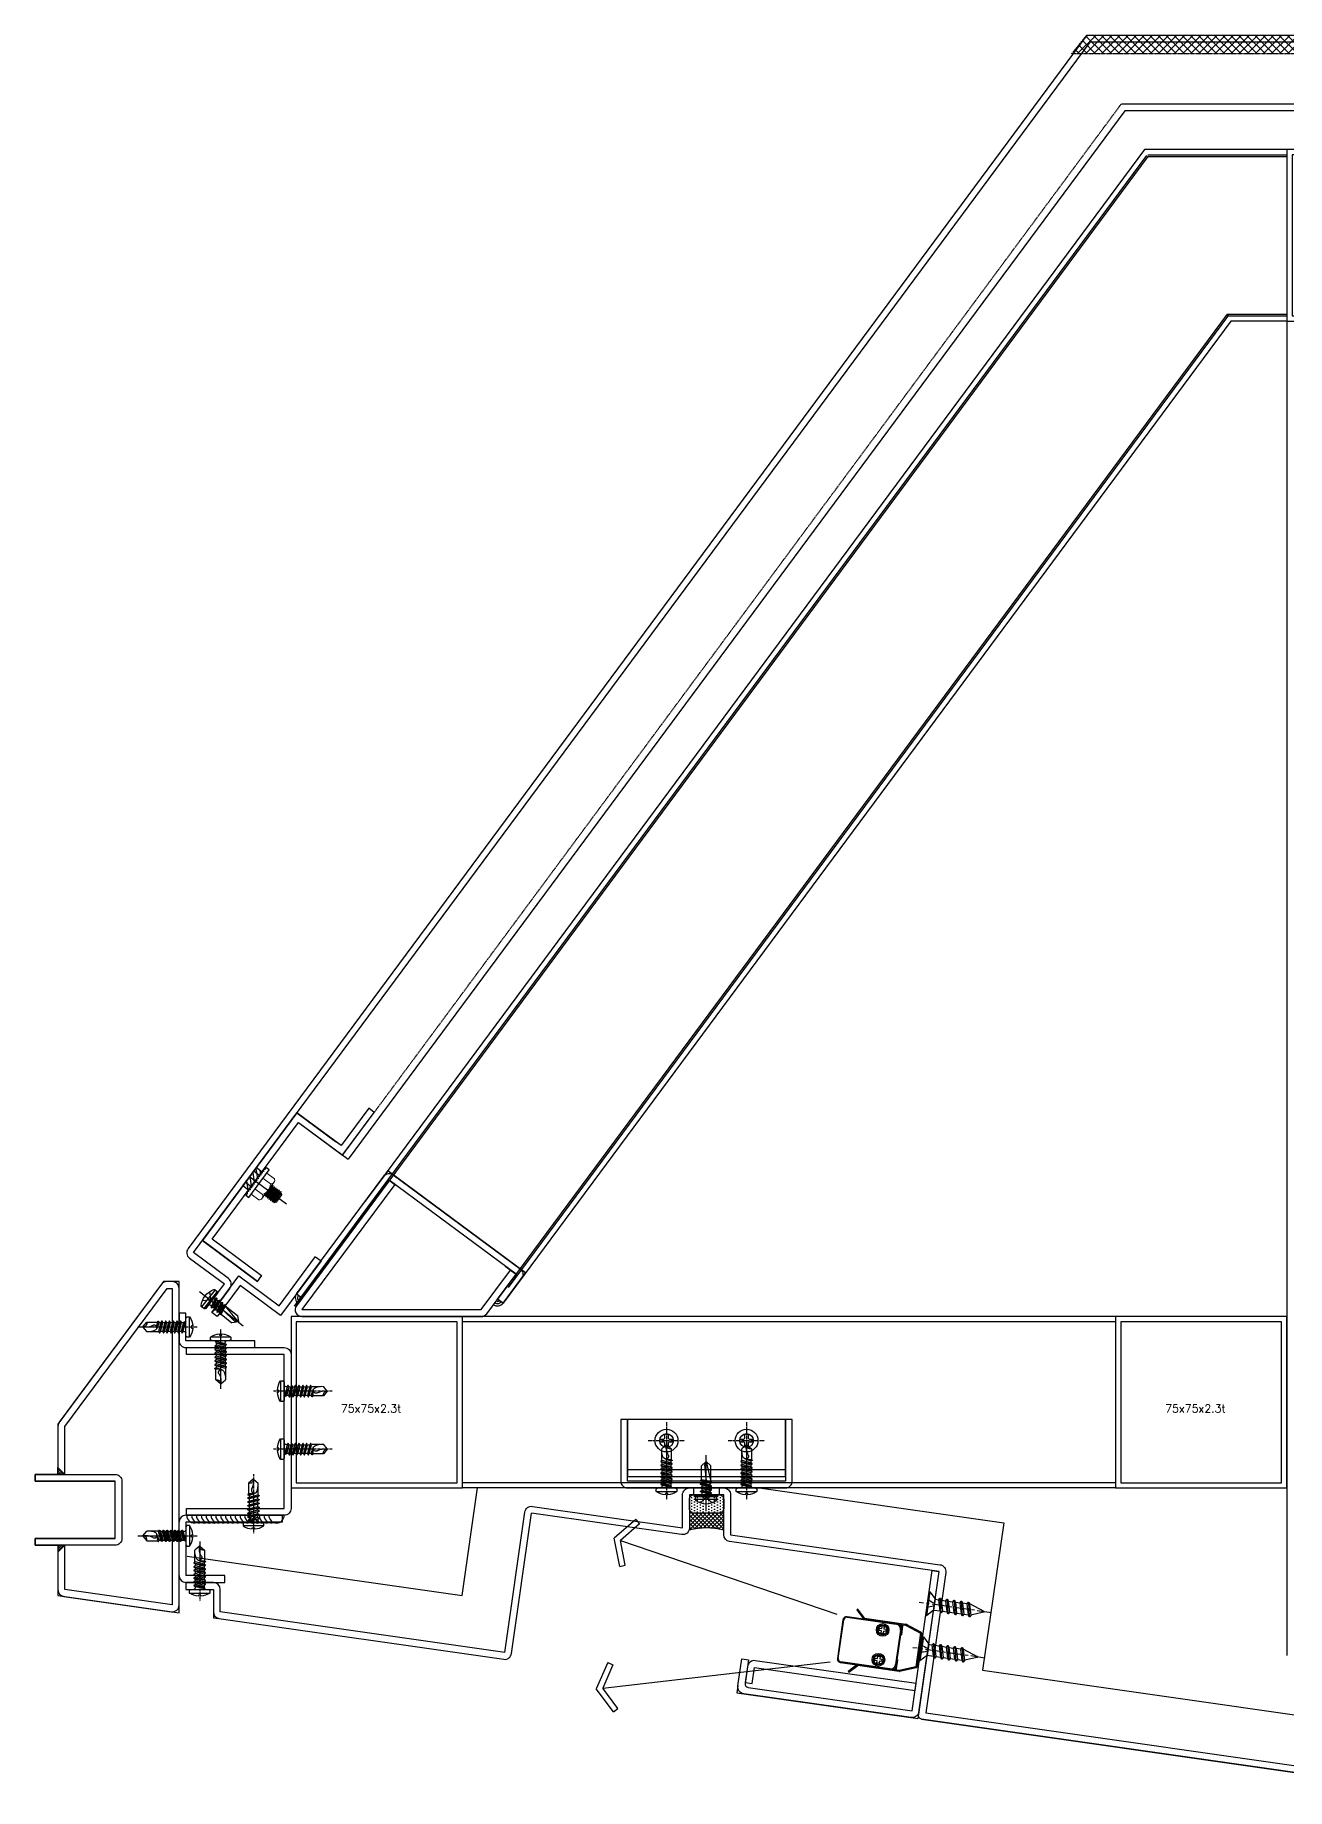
# Model space of a CAD drawing. Extents: x -3378 to 102197, y -3799 to 48702.
# Drawn here: x 55391 to 55939, y 13256 to 14023 of the extents above; entities that cross this region are included whole.
import ezdxf

# ---------------------------------------------------------------- set-up
doc = ezdxf.new("R2010")
doc.units = 0
doc.linetypes.add('CENTER', pattern=[2, 1.25, -0.25, 0.25, -0.25])
doc.linetypes.add('HIDDEN', pattern=[0.375, 0.25, -0.125])
for name, color, linetype in [('11', 11, 'Continuous'), ('24WELD', 55, 'Continuous'), ('3', 3, 'Continuous'), ('4', 4, 'Continuous'), ('6', 6, 'Continuous'), ('ARR', 6, 'Continuous'), ('BCM-DIM', 54, 'Continuous'), ('BCM-draft', 252, 'Continuous'), ('BCM-EXT', 2, 'Continuous'), ('BCM-SIL', 8, 'Continuous'), ('CENTER', 4, 'CENTER'), ('CL', 14, 'CENTER'), ('GM_SECT_15', 15, 'Continuous'), ('LAYER3', 165, 'Continuous'), ('螺絲 固定五金 FASTENERS', 124, 'Continuous'), ('螺絲、螺栓', 4, 'Continuous'), ('視覺模型鋁擠型暫替', 4, 'Continuous'), ('視覺模型鋁擠型暫替-RefEdit0', 4, 'Continuous'), ('金屬面材 METAL PANEL', 2, 'Continuous'), ('鐵件 STEEL', 20, 'Continuous'), ('隱藏線 HIDDEN', 8, 'HIDDEN')]:
    doc.layers.add(name, color=color, linetype=linetype)
doc.layers.add('12', color=3, linetype='Continuous', lineweight=9)
doc.layers.add('不顯示', color=254, linetype='Continuous', plot=False)
doc.styles.add('DIM', font='simplex.shx', dxfattribs={"bigfont": 'chineset.shx'})
pattern_1 = [(45, (-80779.971, -992207.95374), (-0.44194173824, 0.44194173824), [])]

# ---------------------------------------------------------------- blocks, each defined once
blk = doc.blocks.new('A$C19CB1797')
at = {"layer": 'BCM-SIL'}
for p, q in [((8.28, 24.29, 0), (8.28, 0, 0)), ((3.53, 19.39, 0), (13.03, 19.39, 0)), ((3.53, 18.16, 0), (13.03, 18.16, 0)), ((6.49, 17.06, 0), (5.88, 16.71, 0)), ((5.88, 16.71, 0), (10.68, 15.91, 0)), ((5.88, 16.71, 0), (5.88, 16.51, 0)), ((5.88, 16.51, 0), (10.68, 15.72, 0)), ((5.88, 16.51, 0), (6.49, 16.16, 0)), ((6.49, 15.47, 0), (5.88, 15.12, 0)), ((6.49, 17.06, 0), (10.07, 16.26, 0)), ((6.49, 16.16, 0), (10.07, 15.36, 0)), ((6.49, 16.16, 0), (6.49, 15.47, 0)), ((6.49, 15.47, 0), (10.07, 14.68, 0)), ((10.07, 17.06, 0), (10.07, 16.26, 0)), ((10.07, 17.06, 0), (10.07, 16.26, 0)), ((10.07, 16.26, 0), (10.68, 15.91, 0)), ((10.68, 15.72, 0), (10.07, 15.36, 0)), ((10.07, 15.36, 0), (10.07, 14.68, 0)), ((10.68, 15.91, 0), (10.68, 15.72, 0)), ((5.88, 15.12, 0), (10.68, 14.32, 0)), ((5.88, 15.12, 0), (5.88, 14.92, 0)), ((5.88, 14.92, 0), (10.68, 14.13, 0)), ((5.88, 14.92, 0), (6.49, 14.57, 0)), ((6.49, 13.88, 0), (5.88, 13.53, 0)), ((5.88, 13.53, 0), (10.68, 12.74, 0)), ((5.88, 13.53, 0), (5.88, 13.33, 0)), ((5.88, 13.33, 0), (10.68, 12.54, 0)), ((5.88, 13.33, 0), (6.49, 12.98, 0)), ((6.49, 12.3, 0), (5.88, 11.94, 0)), ((5.88, 11.94, 0), (10.68, 11.15, 0)), ((5.88, 11.94, 0), (5.88, 11.75, 0)), ((5.88, 11.75, 0), (10.68, 10.95, 0)), ((5.88, 11.75, 0), (6.28, 11.52, 0)), ((8.28, 2.66, 0), (6.28, 11.52, 0)), ((6.28, 11.52, 0), (6.28, 4.66, 0)), ((6.28, 11.52, 0), (10.28, 10.72, 0)), ((6.49, 14.57, 0), (10.07, 13.78, 0)), ((6.49, 14.57, 0), (6.49, 13.88, 0)), ((6.49, 13.88, 0), (10.07, 13.09, 0)), ((6.49, 12.98, 0), (10.07, 12.19, 0)), ((6.49, 12.98, 0), (6.49, 12.3, 0)), ((6.49, 12.3, 0), (10.07, 11.5, 0)), ((9.03, 4.16, 0), (8.28, 11.12, 0)), ((10.07, 14.68, 0), (10.68, 14.32, 0)), ((10.68, 14.13, 0), (10.07, 13.78, 0)), ((10.07, 13.78, 0), (10.07, 13.09, 0)), ((10.07, 13.09, 0), (10.68, 12.74, 0)), ((10.68, 12.54, 0), (10.07, 12.19, 0)), ((10.07, 12.19, 0), (10.07, 11.5, 0)), ((10.07, 11.5, 0), (10.68, 11.15, 0)), ((10.68, 10.95, 0), (10.28, 10.72, 0)), ((10.28, 10.72, 0), (10.28, 4.66, 0)), ((10.68, 14.32, 0), (10.68, 14.13, 0)), ((10.68, 12.74, 0), (10.68, 12.54, 0)), ((10.68, 11.15, 0), (10.68, 10.95, 0)), ((6.28, 4.66, 0), (8.28, 2.66, 0)), ((8.28, 2.66, 0), (10.28, 4.66, 0)), ((8.28, 2.66, 0), (9.03, 4.16, 0))]:
    blk.add_line(p, q, dxfattribs=at)
at = {"layer": 'BCM-SIL', "elevation": 0}
blk.add_lwpolyline([(12.8, 19.81, 0.297439), (3.75, 19.81, 0.253368), (3.53, 19.39), (3.53, 18.16, 0.414214), (4.03, 17.66), (12.53, 17.66, 0.414214), (13.03, 18.16), (13.03, 19.39, 0.253368)], format="xyb", close=True, dxfattribs=at)
at = {"layer": 'BCM-SIL', "ltscale": 0.1, "elevation": 0}
blk.add_lwpolyline([(5.78, 20.77), (7.8, 18.64, 0.205918), (8.28, 18.43, 0.205918), (8.75, 18.64), (10.78, 20.77)], format="xyb", dxfattribs=at)
at = {"layer": 'BCM-SIL'}
for centre, start, end in [((5.89, 17.06, 0), 0, 90), ((10.67, 17.06, 0), 90, 180)]:
    blk.add_arc(centre, 0.6, start, end, dxfattribs=at)
blk = doc.blocks.new('A$C19b21843')
at = {"layer": '11'}
blk.add_lwpolyline([(3.5, 4), (3, 3.5), (3.5, 3), (3, 2.5), (3.5, 2), (3, 1.5), (3.5, 1), (3.5, 0), (5, 0), (5, 15), (3.5, 15), (3.5, 14), (3, 13.5), (3.5, 13), (3, 12.5), (3.5, 12), (3, 11.5), (3.5, 11), (3, 10.5), (3.5, 10), (3, 9.5), (3.5, 9), (3, 8.5), (3.5, 8), (3, 7.5), (3.5, 7), (3, 6.5), (3.5, 6), (3, 5.5), (3.5, 5), (3, 4.5)], close=True, dxfattribs=at)
at = {"layer": '12'}
for p, q in [((5, 13.25), (9.17, 13.25)), ((9.17, 10.37), (5, 10.37)), ((10, 11.81), (10, 3.19)), ((10, 10.03), (10.19, 10.03)), ((10.46, 10.5), (10.89, 4.57)), ((10.73, 10.03), (11.06, 10.03)), ((11.34, 10.5), (11.77, 4.57)), ((11.61, 10.03), (11.94, 10.03)), ((12.21, 10.5), (12.64, 4.57)), ((12.48, 10.03), (12.81, 10.03)), ((13.09, 10.5), (13.52, 4.57)), ((13.36, 10.03), (13.69, 10.03)), ((13.96, 10.5), (14.39, 4.57)), ((14.23, 10.03), (14.56, 10.03)), ((14.84, 10.5), (15.27, 4.57)), ((9.17, 4.63), (5, 4.63)), ((9.17, 1.75), (5, 1.75)), ((10, 4.95), (10.02, 4.57)), ((10.62, 4.97), (10.25, 4.97)), ((11.5, 4.97), (11.13, 4.97)), ((12.38, 4.97), (12, 4.97)), ((13.25, 4.97), (12.88, 4.97)), ((14.12, 4.97), (13.75, 4.97)), ((15, 4.97), (14.63, 4.97))]:
    blk.add_line(p, q, dxfattribs=at)
for points in [[(10, 4.59), (10.02, 4.57), (10.25, 4.97), (10, 8.4)], [(15.11, 10.03), (15.47, 10.03), (15.47, 5.41)], [(15.47, 10.03), (16, 9.5), (16, 5.5), (15.5, 5)]]:
    blk.add_lwpolyline(points, dxfattribs=at)
for points in [[(10.73, 10.03), (10.46, 10.5), (10.19, 10.03), (10.62, 4.97), (10.89, 4.57), (11.13, 4.97)], [(11.61, 10.03), (11.34, 10.5), (11.06, 10.03), (11.5, 4.97), (11.77, 4.57), (12, 4.97)], [(12.48, 10.03), (12.21, 10.5), (11.94, 10.03), (12.38, 4.97), (12.64, 4.57), (12.88, 4.97)], [(13.36, 10.03), (13.09, 10.5), (12.81, 10.03), (13.25, 4.97), (13.52, 4.57), (13.75, 4.97)], [(14.23, 10.03), (13.96, 10.5), (13.69, 10.03), (14.12, 4.97), (14.39, 4.57), (14.63, 4.97)], [(15.11, 10.03), (14.84, 10.5), (14.56, 10.03), (15, 4.97), (15.27, 4.57), (15.5, 4.97)]]:
    blk.add_lwpolyline(points, close=True, dxfattribs=at)
for centre, radius, start, end in [((8.34, 11.81), 1.66, 300, 60), ((4.63, 7.5), 5.37, 327.68598, 32.31401), ((8.34, 3.19), 1.66, 300, 60)]:
    blk.add_arc(centre, radius, start, end, dxfattribs=at)
at = {"layer": '3'}
for p, q in [((0, 12.01), (3.25, 8.75)), ((3, 10.5), (0, 10.5)), ((0, 9.74), (3.12, 6.62)), ((1.77, 12.5), (3.38, 10.88)), ((0, 7.48), (3.49, 3.99)), ((0, 5.22), (2.72, 2.5)), ((0, 4.5), (3, 4.5)), ((0, 2.96), (0.46, 2.5))]:
    blk.add_line(p, q, dxfattribs=at)
at = {"layer": '4'}
blk.add_line((0, 7.5), (20, 7.5), dxfattribs=at)
at = {"layer": '6'}
blk.add_lwpolyline([(0, 12.5), (3, 12.5), (3.5, 12), (3, 11.5), (3.5, 11), (3, 10.5), (3.5, 10), (3, 9.5), (3.5, 9), (3, 8.5), (3.5, 8), (3, 7.5), (3.5, 7), (3, 6.5), (3.5, 6), (3, 5.5), (3.5, 5), (3, 4.5), (3.5, 4), (3, 3.5), (3.5, 3), (3, 2.5), (0, 2.5)], close=True, dxfattribs=at)
blk = doc.blocks.new('75x75x2.3t')
at = {"layer": 'GM_SECT_15'}
for points in [[(0, -75), (75, -75), (75, 0), (0, 0)], [(2.3, -72.7), (72.7, -72.7), (72.7, -2.3), (2.3, -2.3)]]:
    blk.add_lwpolyline(points, close=True, dxfattribs=at)
at = {"layer": '不顯示', "linetype": 'Continuous', "insert": (21.79, -38.48), "char_height": 3.5, "attachment_point": 1, "style": 'DIM'}
blk.add_mtext_dynamic_manual_height_columns('75x75x2.3t', width=3.4858, gutter_width=17.5, heights=[0], dxfattribs=at)
blk = doc.blocks.new('雨遮外緣鋁擠型')
at = {"layer": '視覺模型鋁擠型暫替', "linetype": 'Continuous'}
h = blk.add_hatch(dxfattribs=at)
h.set_pattern_fill('ANSI31', color=1, scale=5)
h.set_pattern_definition(pattern_1)
h.paths.add_polyline_path([(0, 53), (3, 53), (0, 56)])
h = blk.add_hatch(dxfattribs=at)
h.set_pattern_fill('ANSI31', color=1, scale=5)
h.set_pattern_definition(pattern_1)
h.paths.add_polyline_path([(0, 19), (3, 22), (0, 22)])
at = {"layer": '視覺模型鋁擠型暫替', "color": 1, "linetype": 'Continuous'}
for points in [[(3, 53), (0, 53), (0, 56), (3, 53)], [(3, 22), (0, 22), (0, 19), (3, 22)]]:
    blk.add_lwpolyline(points, dxfattribs=at)
at = {"layer": '金屬面材 METAL PANEL'}
for points in [[(3, 2.62), (3, 22), (0, 19), (0, 19), (0, 19), (0, 2.62, 0.373287), (2.58, -0.35), (49.58, -7.05, 0.456368), (53, -4.09), (53, 134.36, 0.414214), (50, 137.36), (47.7, 137.36, 0.23764), (45.29, 136.15), (0.59, 75.8, 0.160751), (0, 74.01), (0, 56), (0, 56), (0, 56), (3, 53), (3, 74.01), (47.7, 134.36), (50, 134.36), (50, -4.1)], [(-10, 53), (25, 53, -0.414214), (28, 50), (28, 25, -0.414214), (25, 22), (-10, 22), (-10, 25), (25, 25), (25, 50), (-10, 50)]]:
    blk.add_lwpolyline(points, format="xyb", close=True, dxfattribs=at)
at = {"layer": '隱藏線 HIDDEN', "linetype": 'Continuous'}
blk.add_lwpolyline([(0, 22), (0, 0.02), (53, -7.56), (53, 137.36), (46.19, 137.36), (0, 75), (0, 53)], dxfattribs=at)
blk = doc.blocks.new('梯形固定件')
at = {"layer": '視覺模型鋁擠型暫替', "linetype": 'Continuous'}
for p, q in [((44.13, 59.58), (46.54, 57.8)), ((3.64, 9.96), (6.05, 8.17))]:
    blk.add_line(p, q, dxfattribs=at)
at = {"layer": '視覺模型鋁擠型暫替', "color": 7, "linetype": 'Continuous'}
for centre, radius, start, end in [((6.05, 8.17), 3, 143.42842, 233.47297), ((6.05, 8.17), 2, 143.42842, 233.4731), ((6.05, 8.17), 1, 143.42842, 233.47346), ((91.52, 7.63), 3, 233.46545, 323.51001), ((91.52, 7.63), 2, 233.46533, 323.51001), ((91.52, 7.63), 1, 233.46496, 323.51001)]:
    blk.add_arc(centre, radius, start, end, dxfattribs=at)
at = {"layer": '視覺模型鋁擠型暫替', "linetype": 'Continuous'}
for radius, start in [(1, 53.472), (3, 53.47248)]:
    blk.add_arc((6.05, 8.17), radius, start, 53.47287, dxfattribs=at)
at = {"layer": '金屬面材 METAL PANEL', "linetype": 'Continuous'}
for points in [[(3.64, 9.96), (41.72, 61.37, -0.414214), (45.92, 61.99), (101.36, 20.92, -0.414231), (101.99, 16.72), (93.93, 5.85), (91.52, 7.63), (99.58, 18.51), (44.13, 59.58), (6.05, 8.18)], [(44.13, 59.58), (3.54, 4.79, 0.61597), (5.96, 0), (84.35, 0, 0.237647), (86.76, 1.21), (99.58, 18.51)]]:
    blk.add_lwpolyline(points, format="xyb", dxfattribs=at)
blk.add_lwpolyline([(46.54, 57.79), (5.96, 3), (84.35, 3), (97.16, 20.3), (99.58, 18.51)], dxfattribs=at)
blk = doc.blocks.new('*u927')
at = {"layer": 'CENTER', "color": 0, "ltscale": 5}
blk.add_line((28.28, 0), (-3.62, 0), dxfattribs=at)
at = {"layer": '螺絲、螺栓', "color": 0, "linetype": 'ByBlock', "ltscale": 0.2}
for p, q in [((0.3, 5.3), (0.3, -5.3)), ((3.1, 2.5), (3.1, -2.5)), ((3.1, 2.39), (4.64, 2.39)), ((5.08, 3.15), (6.34, -3.15)), ((5.7, 2.39), (7.79, 2.39)), ((8.23, 3.15), (9.49, -3.15)), ((8.85, 2.39), (10.94, 2.39)), ((11.38, 3.15), (12.64, -3.15)), ((12, 2.39), (14.09, 2.39)), ((14.53, 3.15), (15.79, -3.15)), ((17.24, 2.39), (15.15, 2.39)), ((17.68, 3.15), (18.94, -3.15)), ((18.17, 2.61), (24.84, 0.24)), ((3.1, -2.39), (5.9, -2.39)), ((6.96, -2.39), (9.05, -2.39)), ((10.11, -2.39), (12.2, -2.39)), ((13.26, -2.39), (15.35, -2.39)), ((16.41, -2.39), (18.5, -2.39)), ((24.84, -0.23), (19.52, -2.25))]:
    blk.add_line(p, q, dxfattribs=at)
blk.add_lwpolyline([(3.1, -2.5), (0.3, -5.3), (0, -5.3), (0, 5.3), (0.3, 5.3), (3.1, 2.5)], dxfattribs=at)
blk.add_lwpolyline([(0, 1.61, -0.048054), (2.67, 0.68, -0.292428), (3.1, 0, -0.292428), (2.67, -0.68, -0.048054), (0, -1.61, -0.048054)], format="xyb", dxfattribs=at)
for points in [[(6.34, -3.15), (5.9, -2.39), (4.64, 2.39), (5.08, 3.15), (5.27, 3.15), (5.7, 2.39), (6.96, -2.39), (6.53, -3.15)], [(9.49, -3.15), (9.05, -2.39), (7.79, 2.39), (8.23, 3.15), (8.42, 3.15), (8.85, 2.39), (10.11, -2.39), (9.68, -3.15)], [(12.64, -3.15), (12.2, -2.39), (10.94, 2.39), (11.38, 3.15), (11.57, 3.15), (12, 2.39), (13.26, -2.39), (12.83, -3.15)], [(15.79, -3.15), (15.35, -2.39), (14.09, 2.39), (14.53, 3.15), (14.72, 3.15), (15.15, 2.39), (16.41, -2.39), (15.98, -3.15)], [(18.94, -3.15), (18.5, -2.39), (17.24, 2.39), (17.68, 3.15), (17.87, 3.15), (18.3, 2.39), (19.56, -2.39), (19.13, -3.15)]]:
    blk.add_lwpolyline(points, close=True, dxfattribs=at)
blk.add_arc((24.75, 0), 0.252, 292.16272, 69.4623, dxfattribs=at)
blk = doc.blocks.new('*U929')
blk.add_blockref('*u927', (0, 0))
blk = doc.blocks.new('燈座')
for p, q in [((-78.77, 14.27), (-79.2, 11.3)), ((-79.16, 11.3), (0, 0)), ((0.42, 2.97, 0), (0, 0))]:
    blk.add_line(p, q)
at = {"layer": '金屬面材 METAL PANEL', "linetype": 'Continuous'}
for points in [[(9.18, 64.35), (0.42, 2.97, -0.414214), (-2.97, 0.42), (-76.23, 10.88, -0.414214), (-78.77, 14.27), (-77.08, 26.15), (-74.11, 25.73), (-75.59, 15.33, 0.414214), (-74.32, 13.64), (-2.55, 3.39), (6.21, 64.77)], [(-72.55, 15.4), (-71.56, 22.33), (-1.27, 12.3), (-0.85, 15.27), (-71.14, 25.3, 0.414214), (-74.53, 22.76), (-75.52, 15.83)]]:
    blk.add_lwpolyline(points, format="xyb", close=True, dxfattribs=at)
at = {"layer": '螺絲 固定五金 FASTENERS', "rotation": 351.8790730473864}
for p in [(4.14, 50.28, 0), (1.32, 30.48, 0)]:
    blk.add_blockref('*U929', p, dxfattribs=at)
blk = doc.blocks.new('*U35')
blk.add_lwpolyline([(1.22, 0.68), (2.48, 0.68, -0.398336), (3.02, 0.16, -0.027263), (3.02, -0.16, -0.398336), (2.48, -0.68), (1.22, -0.68, 0.414214), (0.68, -1.22), (0.68, -2.48, -0.398336), (0.16, -3.02, -0.027263), (-0.16, -3.02, -0.398336), (-0.68, -2.48), (-0.68, -1.22, 0.414214), (-1.22, -0.68), (-2.48, -0.68, -0.398336), (-3.02, -0.16, -0.027263), (-3.02, 0.16, -0.398336), (-2.48, 0.68), (-1.22, 0.68, 0.414214), (-0.68, 1.22), (-0.68, 2.48, -0.398336), (-0.16, 3.02, -0.027263), (0.16, 3.02, -0.398336), (0.68, 2.48), (0.68, 1.22, 0.414214)], format="xyb", close=True)
blk.add_circle((0, 0), 5)
at = {"layer": 'CL'}
for p, q in [((0, 8.04), (0, -8.04)), ((-8.04, 0), (8.04, 0))]:
    blk.add_line(p, q, dxfattribs=at)
blk = doc.blocks.new('圓孔6mm')
at = {"layer": '視覺模型鋁擠型暫替', "color": 6, "linetype": 'Continuous'}
blk.add_circle((0, 0), 3, dxfattribs=at)
at = {"layer": 'BCM-draft'}
blk.add_blockref('*U35', (0, 0), dxfattribs=at)
blk = doc.blocks.new('A$C20AE7E0D')
at = {"layer": 'ARR', "color": 0, "linetype": 'CENTER', "ltscale": 0.87}
blk.add_line((21, 0), (-5.1, 0), dxfattribs=at)
at = {"layer": 'ARR', "color": 0, "linetype": 'ByBlock', "ltscale": 0.3}
for p, q in [((-1.61, -4.5), (-1.61, 4.5)), ((0.5, 2.24), (1.14, 1.9)), ((0.72, 2.13), (1.65, -2.5)), ((1.89, 1.9), (1.14, 1.9)), ((2.24, 2.5), (3.24, -2.5)), ((3.48, 1.9), (2.73, 1.9)), ((3.83, 2.5), (4.83, -2.5)), ((5.07, 1.9), (4.32, 1.9)), ((5.42, 2.5), (6.42, -2.5)), ((6.81, 1.9), (5.91, 1.9)), ((7.16, 2.5), (8.16, -2.5)), ((8.4, 1.9), (7.65, 1.9)), ((8.75, 2.5), (9.75, -2.5)), ((10.14, 1.9), (9.24, 1.9)), ((10.49, 2.5), (11.49, -2.5)), ((11.73, 1.9), (10.98, 1.9)), ((12.08, 2.5), (12.7, -0.6)), ((17.12, 2.1), (12.46, 2.1)), ((18.83, 0.06), (17.12, 2.1)), ((18.83, 0.06), (18.95, 0.06)), ((19, -0.01), (19, 0.01)), ((2.14, -1.9), (2.89, -1.9)), ((3.73, -1.9), (4.48, -1.9)), ((5.32, -1.9), (6.07, -1.9)), ((6.91, -1.9), (7.81, -1.9)), ((8.65, -1.9), (9.4, -1.9)), ((10.24, -1.9), (11.14, -1.9)), ((11.87, -2.1), (15.91, -2.1)), ((18.83, -0.06), (17.12, -2.1)), ((18.83, -0.06), (18.95, -0.06))]:
    blk.add_line(p, q, dxfattribs=at)
blk.add_lwpolyline([(-2.98, -0.5, 0.134476), (-1.61, -4.5), (-0.58, -4.5, 0.198912), (-0.44, -4.44), (-0.06, -4.06, 0.198912), (0, -3.92), (0, 3.92, 0.198912), (-0.06, 4.06), (-0.44, 4.44, 0.198912), (-0.58, 4.5), (-1.61, 4.5, 0.134562), (-2.98, 0.5), (-2.48, 0.5), (-2.48, -0.5), (-2.98, -0.5)], format="xyb", dxfattribs=at)
blk.add_lwpolyline([(1.14, 1.9), (2.14, -1.9), (1.8, -2.5), (1.65, -2.5), (1.3, -1.9), (0.3, 1.9), (0.5, 2.24)], dxfattribs=at)
for points in [[(3.24, -2.5), (2.89, -1.9), (1.89, 1.9), (2.24, 2.5), (2.39, 2.5), (2.73, 1.9), (3.73, -1.9), (3.39, -2.5)], [(4.83, -2.5), (4.48, -1.9), (3.48, 1.9), (3.83, 2.5), (3.98, 2.5), (4.32, 1.9), (5.32, -1.9), (4.98, -2.5)], [(6.42, -2.5), (6.07, -1.9), (5.07, 1.9), (5.42, 2.5), (5.57, 2.5), (5.91, 1.9), (6.91, -1.9), (6.57, -2.5)], [(8.16, -2.5), (7.81, -1.9), (6.81, 1.9), (7.16, 2.5), (7.31, 2.5), (7.65, 1.9), (8.65, -1.9), (8.31, -2.5)], [(9.75, -2.5), (9.4, -1.9), (8.4, 1.9), (8.75, 2.5), (8.9, 2.5), (9.24, 1.9), (10.24, -1.9), (9.9, -2.5)], [(11.49, -2.5), (11.14, -1.9), (10.14, 1.9), (10.49, 2.5), (10.64, 2.5), (10.98, 1.9), (11.98, -1.9), (11.64, -2.5)], [(12.08, 2.5), (11.73, 1.9), (12.7, -0.6), (12.46, 2.1), (12.23, 2.5)]]:
    blk.add_lwpolyline(points, close=True, dxfattribs=at)
for centre, radius, start, end in [((0.67, 3.07), 0.874, 220.33884, 257.78016), ((13.86, -0.29), 1.2, 56.15202, 236.15202), ((17.85, 6.88), 7.01, 241.64577, 278.00805), ((18.9, 1.75), 1.82, 168.86169, 267.68654), ((18.95, 0.01), 0.05, 0, 90), ((1.17, -3.34), 1.44, 84.73115, 144.21996), ((16.52, 4.88), 7.01, 241.64577, 274.95411), ((18.95, -0.01), 0.05, 270, 0)]:
    blk.add_arc(centre, radius, start, end, dxfattribs=at)
blk = doc.blocks.new('*U77')
at = {"color": 0, "linetype": 'ByBlock'}
blk.add_blockref('A$C20AE7E0D', (0, 0), dxfattribs=at)
blk = doc.blocks.new('4t托架')
at = {"layer": '視覺模型鋁擠型暫替', "color": 6, "linetype": 'Continuous'}
blk.add_line((-0.7, -22), (-69.7, -22), dxfattribs=at)
at = {"layer": '視覺模型鋁擠型暫替', "color": 6, "linetype": 'Continuous', "elevation": 0}
blk.add_lwpolyline([(-69.7, -25), (-0.7, -25), (-0.7, 0), (-69.7, 0)], close=True, dxfattribs=at)
at = {"layer": '金屬面材 METAL PANEL', "linetype": 'Continuous', "elevation": 0}
blk.add_lwpolyline([(-69.7, 0), (-72.7, 0), (-72.7, -27, 0.414214), (-69.7, -30), (-0.7, -30, 0.414214), (2.3, -27), (2.3, 0), (-0.7, 0), (-0.7, -27), (-69.7, -27)], format="xyb", close=True, dxfattribs=at)
at = {"layer": '螺絲 固定五金 FASTENERS', "xscale": -1, "rotation": 270}
for p in [(-52.7, -30), (-17.7, -30)]:
    blk.add_blockref('*U77', p, dxfattribs=at)
at = {"layer": '視覺模型鋁擠型暫替', "linetype": 'Continuous'}
for p in [(-52.7, -9.26), (-17.7, -9.26)]:
    blk.add_blockref('圓孔6mm', p, dxfattribs=at)
blk = doc.blocks.new('箭頭2')
at = {"layer": 'LAYER3', "ltscale": 10}
for p, q in [((-21.7, -12.5), (0, 0)), ((21.7, -12.5), (0, 0)), ((-21.7, -12.5), (-19.2, -16.8)), ((-19.2, -16.8), (0, -5.8)), ((19.2, -16.8), (0, -5.8)), ((0, -5.8), (0, -205.8)), ((21.7, -12.5), (19.2, -16.8))]:
    blk.add_line(p, q, dxfattribs=at)
blk = doc.blocks.new('L1燈具')
at = {"color": 133, "linetype": 'Continuous'}
for p, q in [((-26.94, 17.91), (-27.33, 17.61)), ((-27.33, 17.61), (-24.4, 13.7)), ((-24, 14), (-26.94, 17.91)), ((-24, 14), (-5.92, 11.42)), ((-9.83, 11.47), (-5.99, 10.93)), ((-7.78, 10.68), (-8.05, 8.75)), ((-7.29, 10.61), (-7.85, 6.69)), ((-5.99, 10.93), (0.56, 7.42)), ((-5.76, 11.36), (0.79, 7.86)), ((-8.34, 6.76), (-7.85, 6.69)), ((0.56, 7.42), (-1.54, -7.28)), ((1.05, 7.35), (-1.05, -7.35)), ((-27.26, -6.33), (-31.17, -9.26)), ((-30.87, -9.66), (-26.96, -6.72)), ((-8.88, -9.3), (-26.96, -6.72)), ((-10.46, -8.08), (-10.18, -6.15)), ((-9.97, -8.15), (-9.41, -4.23)), ((-9.9, -4.16), (-9.41, -4.23)), ((-1.54, -7.28), (-8.81, -8.81)), ((-30.87, -9.66), (-31.17, -9.26)), ((-8.81, -8.81), (-12.64, -8.27)), ((-1.44, -7.77), (-8.71, -9.3))]:
    blk.add_line(p, q, dxfattribs=at)
at = {"color": 53}
for p, q in [((-33.28, 13.37), (-35.71, -3.65)), ((-10.1, 11.58), (-31.58, 14.64)), ((-10.13, -6.29), (-7.98, 8.75)), ((-34.43, -5.35), (-12.96, -8.41))]:
    blk.add_line(p, q, dxfattribs=at)
at = {"color": 165}
for p, q in [((-35.67, -3.63), (-33.25, 13.34)), ((-35.48, -3.66), (-33.06, 13.31)), ((-33.28, 13.37), (-33.22, 13.62)), ((-33.28, 13.37), (-33.28, 13.37)), ((-33.25, 13.34), (-33.28, 13.37)), ((-33.06, 13.31), (-33.25, 13.34)), ((-33.22, 13.62), (-33.1, 13.9)), ((-33.1, 13.9), (-32.92, 14.15)), ((-31.59, 14.41), (-31.56, 14.61)), ((-31.59, 14.41), (-10.16, 11.36)), ((-31.56, 14.61), (-31.58, 14.64)), ((-31.58, 14.64), (-31.58, 14.64)), ((-31.56, 14.61), (-10.14, 11.55)), ((-17.58, 8.59), (-17.44, 9.58)), ((-16.59, 8.45), (-17.58, 8.59)), ((-17.44, 9.58), (-16.45, 9.44)), ((-16.73, 7.46), (-16.59, 8.45)), ((-16.45, 9.44), (-16.31, 10.43)), ((-16.31, 10.43), (-15.32, 10.29)), ((-15.6, 8.31), (-15.74, 7.32)), ((-14.61, 8.17), (-15.6, 8.31)), ((-15.32, 10.29), (-15.46, 9.3)), ((-15.46, 9.3), (-14.47, 9.16)), ((-14.47, 9.16), (-14.61, 8.17)), ((-8.21, 8.75), (-10.35, -6.23)), ((-10.16, 11.36), (-10.14, 11.55)), ((-8.01, 8.73), (-10.15, -6.26)), ((-10.14, 11.55), (-10.1, 11.58)), ((-10.1, 11.58), (-10.1, 11.58)), ((-10.1, -6.1), (-8.01, 8.55)), ((-8.21, 8.75), (-8.01, 8.73)), ((-8.01, 8.73), (-7.98, 8.75)), ((-7.98, 8.75), (-7.98, 8.75)), ((-15.74, 7.32), (-16.73, 7.46)), ((-35.72, -3.9), (-35.71, -3.65)), ((-35.68, -4.21), (-35.72, -3.9)), ((-35.67, -3.63), (-35.71, -3.65)), ((-35.71, -3.65), (-35.71, -3.65)), ((-35.58, -4.5), (-35.68, -4.21)), ((-35.48, -3.66), (-35.67, -3.63)), ((-34.4, -5.32), (-34.43, -5.35)), ((-34.43, -5.35), (-34.43, -5.35)), ((-34.37, -5.13), (-34.4, -5.32)), ((-12.98, -8.38), (-34.4, -5.32)), ((-12.95, -8.18), (-34.37, -5.13)), ((-19.44, -4.45), (-19.3, -3.46)), ((-18.45, -4.59), (-19.44, -4.45)), ((-19.3, -3.46), (-18.31, -3.6)), ((-18.59, -5.58), (-18.45, -4.59)), ((-17.6, -5.72), (-18.59, -5.58)), ((-18.31, -3.6), (-18.17, -2.61)), ((-18.17, -2.61), (-17.18, -2.75)), ((-17.46, -4.73), (-17.6, -5.72)), ((-16.47, -4.87), (-17.46, -4.73)), ((-17.18, -2.75), (-17.32, -3.74)), ((-17.32, -3.74), (-16.33, -3.88)), ((-16.33, -3.88), (-16.47, -4.87)), ((-10.35, -6.23), (-10.15, -6.26)), ((-10.15, -6.26), (-10.13, -6.29)), ((-10.13, -6.29), (-10.13, -6.29)), ((-12.95, -8.18), (-12.98, -8.38)), ((-12.98, -8.38), (-12.96, -8.41)), ((-12.96, -8.41), (-12.96, -8.41))]:
    blk.add_line(p, q, dxfattribs=at)
at = {"color": 165, "linetype": 'Continuous'}
for p, q in [((-24, 14), (-24.4, 13.7)), ((-24, 14), (-24.25, 13.57)), ((-24, 14), (-24.07, 13.54)), ((-8.29, 8.76), (-8.09, 8.73)), ((-8.09, 8.73), (-8.06, 8.75)), ((-8.06, 8.72), (-7.57, 8.65)), ((-7.73, 11.17), (-7.88, 11.06)), ((-7.29, 10.61), (-7.78, 10.68)), ((-5.92, 11.42), (-5.99, 10.93)), ((-5.76, 11.36), (-5.99, 10.93)), ((0.79, 7.86), (0.56, 7.42)), ((1.05, 7.35), (0.56, 7.42)), ((-26.96, -6.72), (-27.26, -6.33)), ((-26.96, -6.72), (-27.08, -6.24)), ((-26.96, -6.72), (-26.89, -6.26)), ((-10.4, -6.09), (-10.21, -6.12)), ((-10.21, -6.12), (-10.19, -6.15)), ((-10.18, -6.12), (-9.69, -6.19)), ((-1.44, -7.77), (-1.54, -7.28)), ((-1.05, -7.35), (-1.54, -7.28)), ((-10.55, -8.56), (-10.66, -8.41)), ((-9.97, -8.15), (-10.46, -8.08)), ((-8.88, -9.3), (-8.81, -8.81)), ((-8.71, -9.3), (-8.81, -8.81))]:
    blk.add_line(p, q, dxfattribs=at)
at = {"color": 165}
for points in [[(-32.92, 14.15), (-32.69, 14.36), (-32.43, 14.52), (-32.13, 14.62), (-31.83, 14.66), (-31.58, 14.64)], [(-10.1, 11.58), (-9.67, 11.47), (-9.21, 11.27), (-8.8, 10.97), (-8.46, 10.6), (-8.2, 10.17), (-8.03, 9.69), (-7.96, 9.2), (-7.98, 8.75)], [(-34.43, -5.35), (-34.68, -5.29), (-34.96, -5.17), (-35.21, -4.99), (-35.42, -4.76), (-35.58, -4.5)], [(-10.13, -6.29), (-10.23, -6.73), (-10.44, -7.19), (-10.73, -7.6), (-11.11, -7.94), (-11.54, -8.2), (-12.01, -8.37), (-12.51, -8.44), (-12.96, -8.41)]]:
    blk.add_lwpolyline(points, dxfattribs=at)
for centre, radius in [((-16.02, 8.87), 2.75), ((-16.02, 8.87), 2.22), ((-16.02, 8.87), 2.02), ((-17.88, -4.16), 2.75), ((-17.88, -4.16), 2.22), ((-17.88, -4.16), 2.02)]:
    blk.add_circle(centre, radius, dxfattribs=at)
at = {"color": 53}
for centre, radius, start, end in [((-31.79, 13.16), 1.5, 161.41035, 171.86378), ((-31.79, 13.16), 1.5, 154.48878, 160.63078), ((-31.8, 13.16), 1.5, 160.63394, 161.40665), ((-31.79, 13.16), 1.5, 149.87584, 154.49137), ((-31.8, 13.16), 1.5, 149.377, 149.8746), ((-31.79, 13.16), 1.5, 142.10367, 149.37327), ((-31.79, 13.16), 1.5, 138.3486, 142.10606), ((-31.79, 13.16), 1.5, 126.84084, 138.12399), ((-31.8, 13.16), 1.49, 138.12895, 138.34699), ((-31.79, 13.16), 1.5, 124.88879, 126.83621), ((-31.79, 13.16), 1.5, 115.30423, 124.89463), ((-31.79, 13.16), 1.5, 98.99441, 115.30188), ((-31.79, 13.16), 1.5, 92.25109, 99.0004), ((-31.79, 13.15), 1.5, 81.89169, 92.2467), ((-10.46, 9.1), 2.5, 351.87676, 81.88059), ((-34.22, -3.86), 1.5, 171.89169, 182.2467), ((-34.23, -3.86), 1.5, 182.2507, 183.12374), ((-34.22, -3.86), 1.5, 183.12681, 188.99694), ((-34.22, -3.86), 1.5, 188.99441, 193.77833), ((-34.22, -3.86), 1.5, 193.77954, 194.38124), ((-34.22, -3.86), 1.5, 194.38466, 201.08602), ((-34.22, -3.86), 1.5, 201.08324, 205.30188), ((-34.23, -3.87), 1.49, 205.30377, 205.62917), ((-34.22, -3.86), 1.5, 205.63419, 214.88915), ((-34.22, -3.87), 1.5, 214.88879, 216.83621), ((-34.22, -3.86), 1.5, 216.83554, 232.10606), ((-34.22, -3.86), 1.5, 232.09938, 244.49137), ((-34.22, -3.87), 1.5, 244.4852, 251.40622), ((-34.22, -3.86), 1.5, 251.41035, 261.86378), ((-12.6, -5.94), 2.5, 261.87676, 351.88058)]:
    blk.add_arc(centre, radius, start, end, dxfattribs=at)
at = {"color": 165}
for centre, radius, start, end in [((-31.77, 13.13), 1.5, 81.87463, 171.8793), ((-31.77, 13.13), 1.3, 81.87562, 171.88253), ((-10.49, 9.08), 2.3, 351.87563, 81.88251), ((-10.49, 9.08), 2.5, 351.87676, 81.88059), ((-10.58, 8.92), 2.6, 351.87907, 352.99836), ((-34.19, -3.84), 1.5, 171.87464, 261.87929), ((-34.19, -3.84), 1.3, 171.87562, 261.88253), ((-12.63, -5.91), 2.5, 261.87676, 351.88058), ((-12.63, -5.91), 2.3, 261.87563, 351.88251), ((-12.67, -5.73), 2.6, 350.75979, 351.87907)]:
    blk.add_arc(centre, radius, start, end, dxfattribs=at)
at = {"color": 133, "linetype": 'Continuous'}
for centre, radius, start, end in [((-24, 14), 0.495, 216.87907, 239.37907), ((-8.27, 10.75), 0.495, 351.87907, 81.87907), ((-8.27, 10.75), 0.99, 351.87907, 22.3868), ((-5.99, 10.93), 0.495, 61.87907, 81.87907), ((0.56, 7.42), 0.495, 351.87907, 61.87907), ((-26.96, -6.72), 0.495, 101.96935, 126.87907), ((-1.54, -7.28), 0.495, 281.87907, 351.87907), ((-10.95, -8.01), 0.495, 261.87907, 351.87907), ((-10.95, -8.01), 0.99, 321.37135, 351.87907), ((-8.81, -8.81), 0.495, 261.87907, 281.87907)]:
    blk.add_arc(centre, radius, start, end, dxfattribs=at)
at = {"color": 165, "linetype": 'Continuous'}
for centre, start, end in [((-10.63, 8.92), 351.87907, 352.99836), ((-12.7, -5.59), 350.75979, 351.87907)]:
    blk.add_arc(centre, 2.58, start, end, dxfattribs=at)
at = {"layer": 'LAYER3'}
for p, xscale, yscale, zscale, rotation in [((-133.46, 48.95), -0.5, 0.5, 0.5, 71.16989544259621), ((-141.27, -16.89), 0.4999999999999999, 0.4999999999999999, 0.4999999999999999, 96.57220988305077)]:
    blk.add_blockref('箭頭2', p, dxfattribs=dict(at, xscale=xscale, yscale=yscale, zscale=zscale, rotation=rotation))
blk = doc.blocks.new('123')
at = {"layer": '金屬面材 METAL PANEL', "linetype": 'Continuous'}
for p, q in [((-48.96, -38.34), (-48.96, -14.95)), ((-45.96, -11.95), (-3.96, -11.95)), ((-3.96, -14.95), (-45.96, -14.95)), ((-45.96, -14.95), (-45.96, -38.34)), ((-3.96, -11.95), (-3.96, -14.95)), ((-28.96, -38.34), (-45.96, -38.34)), ((-28.96, -41.34), (-28.96, -38.34)), ((-45.96, -41.34), (-28.96, -41.34))]:
    blk.add_line(p, q, dxfattribs=at)
blk.add_lwpolyline([(-48.96, 76.42), (-48.96, 64.42, 0.414214), (-45.96, 61.42), (-15.78, 61.42), (-15.78, 64.42), (-45.96, 64.42), (-45.96, 76.42), (-48.96, 76.42)], format="xyb", dxfattribs=at)
blk.add_lwpolyline([(-45.67, 61.42), (-3, 61.42, -0.414214), (0, 58.42), (0, -8.95, -0.414214), (-3, -11.95), (-45.67, -11.95), (-45.67, -8.95), (-3, -8.95), (-3, 58.42), (-45.67, 58.42)], format="xyb", close=True, dxfattribs=at)
for centre, start, end in [((-45.96, -14.95), 90, 180), ((-45.96, -38.34), 180, 270)]:
    blk.add_arc(centre, 3, start, end, dxfattribs=at)
at = {"layer": '螺絲 固定五金 FASTENERS', "xscale": -1}
blk.add_blockref('*U77', (-45.96, 70.42), dxfattribs=at)
at = {"layer": '螺絲 固定五金 FASTENERS'}
for p, xscale, rotation in [((-30.78, 64.42), -1.000000000000001, 90), ((-3, 42.35), -1, 180), ((-3, 17.03), -1, 180), ((-39.96, -44.34), -1, 270)]:
    blk.add_blockref('*U77', p, dxfattribs=dict(at, xscale=xscale, rotation=rotation))
for p, rotation in [((-16.46, -14.95), 90), ((-45.96, -20.95), 180)]:
    blk.add_blockref('*U77', p, dxfattribs=dict(at, rotation=rotation))
blk = doc.blocks.new('*U513')
for centre, end in [((1.34, 41.48), 196.35291), ((1.43, 43.98), 196.35291), ((1.51, 46.48), 196.35291), ((1.1, 33.98), 196.35291), ((1.18, 36.48), 196.35291), ((1.26, 38.98), 196.35291), ((0.78, 23.99), 196.35291), ((0.86, 26.49), 196.35291), ((0.94, 28.98), 196.35291), ((1.02, 31.48), 196.35291), ((0.53, 16.49), 196.35291), ((0.62, 18.99), 196.35291), ((0.7, 21.49), 196.35291), ((0.21, 6.5), 196.35291), ((0.29, 9), 196.35291), ((0.37, 11.49), 196.35291), ((0.45, 13.99), 196.35291), ((0.13, 4), 268.14306)]:
    blk.add_arc(centre, 4, 88.14306, end)

msp = doc.modelspace()

# ---------------------------------------------------------------- hatches: boundary and pattern name
at = {"layer": 'BCM-SIL'}
h = msp.add_hatch(dxfattribs=at)
h.set_pattern_fill('ANSI37', color=256, scale=20, angle=-180)
h.set_pattern_definition([(225, (-32109.5868, -1002634.3894), (1.767766953, -1.767766953), []), (315, (-32109.5868, -1002634.3894), (1.767766953, 1.767766953), [])])
h.paths.add_polyline_path([(56022.621, 14014.979), (55844.52, 14014.979), (55851.111, 14023.181), (56022.621, 14023.181)])
h = msp.add_hatch(dxfattribs=at)
h.set_pattern_fill('DOTS', color=256, scale=20, angle=90, style=0)
h.set_pattern_definition([(270, (61142.054, 49527.8265), (-1.25, -0.625), [0, -1.25])])
h.paths.add_polyline_path([(55677.29, 13382.649, -0.4142136), (55679.29, 13384.649), (55690.29, 13384.649, -0.4142136), (55692.29, 13382.649), (55692.29, 13378.664, -0.4142136), (55690.29, 13376.664), (55679.29, 13376.664, -0.4142136), (55677.29, 13378.664)])
h = msp.add_hatch(dxfattribs=at)
h.set_pattern_fill('ANSI37', color=256, scale=10, style=0)
h.set_pattern_definition([(315, (61142.054, 49527.8265), (-0.883883476, -0.883883476), []), (225, (61142.054, 49527.8265), (-0.883883476, 0.883883476), [])])
h.paths.add_polyline_path([(55677.29, 13378.664, 0.4142136), (55679.29, 13376.664), (55690.29, 13376.664, 0.4142136), (55692.29, 13378.664), (55692.29, 13369.149, 0.1333333), (55677.29, 13369.149)])

# ---------------------------------------------------------------- linework, layer by layer
at = {"layer": 'BCM-EXT', "color": 8, "linetype": 'HIDDEN'}
for p, q in [((55525.448, 13533.035, 0), (55866.222, 13993.086, 0)), ((55866.222, 13993.085, 0), (55952.223, 13993.085, 0))]:
    msp.add_line(p, q, dxfattribs=at)
at = {"layer": 'BCM-EXT', "linetype": 'Continuous'}
for p, q in [((55955.427, 13990.085, 0), (55867.733, 13990.085, 0)), ((55488.423, 13478.015, 0), (55490.328, 13480.586, 0))]:
    msp.add_line(p, q, dxfattribs=at)
at = {"layer": 'BCM-EXT', "linetype": 'Continuous', "elevation": 0}
for points in [[(55488.423, 13478.015), (55466.889, 13493.968), (55466.889, 13493.968), (55464.317, 13495.873), (55505.658, 13551.679), (55522.45, 13539.24)], [(55525.448, 13533.035), (55539.471, 13551.964), (55537.06, 13553.75), (55524.945, 13537.395), (55522.452, 13539.242)], [(55596.663, 13484.713), (55601.46, 13481.159), (55593.401, 13470.281), (55595.812, 13468.495), (55605.656, 13481.784), (55545.391, 13526.428), (55535.547, 13513.138)], [(55401.111, 13393.585), (55391.111, 13393.585), (55391.111, 13390.585), (55401.111, 13390.585)], [(55401.111, 13390.585), (55426.111, 13390.585)], [(55426.111, 13365.585), (55426.111, 13390.585)], [(55401.111, 13365.585), (55391.111, 13365.585), (55391.111, 13362.585), (55401.111, 13362.585)], [(55426.111, 13365.585), (55401.111, 13365.585)]]:
    msp.add_lwpolyline(points, dxfattribs=at)
at = {"layer": 'BCM-SIL', "linetype": 'HIDDEN', "ltscale": 0.5, "elevation": 0}
msp.add_lwpolyline([(56022.621, 14014.979), (55844.52, 14014.979), (55851.111, 14023.181), (56022.621, 14023.181)], close=True, dxfattribs=at)
at = {"layer": 'BCM-SIL', "elevation": 0}
msp.add_lwpolyline([(55690.29, 13376.664), (55679.29, 13376.664, -0.4142136), (55677.29, 13378.664), (55677.29, 13382.649, -0.4142136), (55679.29, 13384.649), (55690.29, 13384.649, -0.4142136), (55692.29, 13382.649), (55692.29, 13378.664, -0.4142136)], format="xyb", close=True, dxfattribs=at)
at = {"layer": 'BCM-SIL'}
msp.add_arc((55684.79, 13341.524, 0), 28.625, 74.810713, 105.189287, dxfattribs=at)
at = {"layer": '視覺模型鋁擠型暫替-RefEdit0', "elevation": 0}
msp.add_lwpolyline([(55469.111, 13333.495), (55469.111, 13330.901), (55471.489, 13330.56)], dxfattribs=at)
at = {"layer": '金屬面材 METAL PANEL', "linetype": 'Continuous'}
for p in [(55867.733, 13990.086, 0), (55506.284, 13547.483, 0)]:
    msp.add_line(p, (55527.98, 13531.412, 0), dxfattribs=at)
at = {"layer": '金屬面材 METAL PANEL'}
for p, q in [((55465.953, 13466.162, 0), (55473.91, 13476.903, 0)), ((55476.32, 13475.117, 0), (55468.363, 13464.376, 0)), ((55707.817, 13387.649, 0), (55814.766, 13372.34, 0)), ((55814.766, 13372.34, 0), (55805.556, 13307.996, 0)), ((55469.111, 13346.312, 0), (55457.111, 13346.312, 0)), ((55457.111, 13346.312, 0), (55457.111, 13343.312, 0)), ((55457.111, 13343.312, 0), (55469.111, 13343.312, 0)), ((55469.111, 13343.312, 0), (55469.111, 13333.495, 0)), ((55805.556, 13307.996, 0), (55995.618, 13280.789, 0)), ((55778.849, 13286.564, 0), (55992.076, 13256.041, 0))]:
    msp.add_line(p, q, dxfattribs=at)
at = {"layer": '金屬面材 METAL PANEL', "elevation": 0}
for points in [[(55851.11, 14023.085), (55458.018, 13492.409, 0.4141913), (55458.643, 13488.213), (55473.91, 13476.903)], [(55596.537, 13315.691), (55605.322, 13377.066, -0.4142136), (55608.717, 13379.61), (55674.29, 13370.224), (55674.29, 13384.649, -0.4142136), (55677.29, 13387.649), (55690.29, 13387.649), (55690.29, 13384.649), (55677.29, 13384.649), (55677.29, 13370.224, -0.456497), (55673.865, 13367.254), (55608.292, 13376.64)], [(55471.489, 13330.56), (55596.112, 13312.721, 0.4142136), (55599.507, 13315.266), (55608.292, 13376.64)]]:
    msp.add_lwpolyline(points, format="xyb", dxfattribs=at)
for points in [[(55475.695, 13479.313), (55460.429, 13490.624), (55852.577, 14020.025)], [(55851.111, 14023.085), (56022.621, 14023.085), (56022.621, 14020.085), (55852.548, 14020.085)], [(55457.643, 13357.771), (55577.88, 13340.614), (55584.613, 13387.649)], [(55806.851, 13387.649), (55663.922, 13387.649)], [(55596.537, 13315.691), (55472.111, 13333.502), (55472.111, 13343.312)]]:
    msp.add_lwpolyline(points, dxfattribs=at)
at = {"layer": '金屬面材 METAL PANEL', "linetype": 'Continuous', "elevation": 0}
for points in [[(55490.21, 13480.426), (55468.513, 13496.498), (55506.284, 13547.483), (55525.569, 13533.197), (55539.472, 13551.965), (55537.061, 13553.751), (55524.944, 13537.394), (55505.659, 13551.68), (55464.317, 13495.873), (55488.424, 13478.016), (55490.21, 13480.426)], [(55513.808, 13488.83), (55516.219, 13487.044), (55498.501, 13463.132), (55480.851, 13476.207), (55470.768, 13462.596), (55468.358, 13464.382), (55480.226, 13480.404), (55497.876, 13467.329), (55513.806, 13488.832)]]:
    msp.add_lwpolyline(points, dxfattribs=at)
at = {"layer": '金屬面材 METAL PANEL', "elevation": 0}
msp.add_lwpolyline([(55695.29, 13367.218), (55786.901, 13354.104, -0.4142136), (55789.446, 13350.709), (55780.66, 13289.335), (55992.501, 13259.011), (55997.686, 13295.254, -0.4142136), (56001.08, 13297.798), (56012.492, 13296.167), (56012.067, 13293.197), (56000.655, 13294.829), (55995.471, 13258.586, -0.4142132), (55992.076, 13256.041), (55778.849, 13286.564, -0.4142136), (55777.492, 13288.374), (55786.476, 13351.134), (55694.865, 13364.248, -0.3731576), (55692.29, 13367.218), (55692.29, 13384.649), (55679.29, 13384.649), (55679.29, 13387.649), (55692.29, 13387.649, -0.4142136), (55695.29, 13384.649)], format="xyb", close=True, dxfattribs=at)
at = {"layer": '金屬面材 METAL PANEL'}
for centre, start, end in [((55473.91, 13476.903, 0), 323.466806, 53.466806), ((55469.111, 13343.312, 0), 0, 90), ((55472.111, 13333.495, 0), 180, 258.038506)]:
    msp.add_arc(centre, 3, start, end, dxfattribs=at)
at = {"layer": '鐵件 STEEL'}
for p, q in [((55877.235, 13970.522, 0), (55504.399, 13467.222, 0)), ((55876.286, 13973.105, 0), (55535.546, 13513.139, 0)), ((55876.286, 13973.105, 0), (55535.546, 13513.139, 0)), ((55938.621, 13973.106, 0), (55876.286, 13973.106, 0)), ((55938.621, 13973.106, 0), (55876.286, 13973.106, 0)), ((55877.797, 13970.806, 0), (55938.621, 13970.806, 0)), ((55877.797, 13970.106, 0), (55504.962, 13466.805, 0)), ((55877.797, 13970.106, 0), (55938.621, 13970.106, 0)), ((55914.065, 13898.106, 0), (55595.812, 13468.495, 0)), ((55914.065, 13898.106, 0), (55595.812, 13468.495, 0)), ((55912.553, 13901.106, 0), (55597.459, 13475.758, 0)), ((55913.116, 13900.689, 0), (55598.021, 13475.342, 0)), ((55912.553, 13901.106, 0), (55938.621, 13901.106, 0)), ((55912.553, 13900.406, 0), (55938.621, 13900.406, 0)), ((55938.621, 13898.106, 0), (55914.065, 13898.106, 0)), ((55938.621, 13898.106, 0), (55914.065, 13898.106, 0)), ((55938.631, 13897.576, 0), (55938.631, 13387.649, 0)), ((55938.631, 13897.576, 0), (55938.631, 13314.349, 0)), ((55938.631, 13897.576, 0), (55938.631, 13314.349, 0)), ((55863.631, 13462.649, 0), (55578.073, 13462.649, 0)), ((55863.631, 13460.349, 0), (55578.073, 13460.349, 0)), ((55863.631, 13389.949, 0), (55578.073, 13389.949, 0)), ((55863.631, 13387.649, 0), (55578.073, 13387.649, 0))]:
    msp.add_line(p, q, dxfattribs=at)

# ---------------------------------------------------------------- block references
at = {"layer": '24WELD', "xscale": 0.8437500000000008, "yscale": 0.8437500000000008, "zscale": 0.8437500000000008, "rotation": 91.85693719835425}
msp.add_blockref('*U513', (55500.073, 13375.698, 0), dxfattribs=at)
at = {"layer": 'BCM-DIM', "rotation": 323.4692114219552}
msp.add_blockref('A$C19b21843', (55480.523, 13517.749, 0), dxfattribs=at)
at = {"layer": 'BCM-SIL', "xscale": -1, "rotation": 51.8138442113618}
msp.add_blockref('A$C19CB1797', (55487.241, 13465.134, 0.001), dxfattribs=at)
at = {"layer": 'BCM-SIL', "rotation": 180}
msp.add_blockref('A$C19CB1797', (55692.888, 13401.932, 0.001), dxfattribs=at)
at = {"layer": '視覺模型鋁擠型暫替', "linetype": 'Continuous', "rotation": 359.9999972778685}
for p in [(55938.621, 13973.106, 0), (55503.073, 13462.649, 0), (55863.631, 13462.649, 0)]:
    msp.add_blockref('75x75x2.3t', p, dxfattribs=at)
at = {"layer": '視覺模型鋁擠型暫替', "linetype": 'Continuous'}
msp.add_blockref('梯形固定件', (55501.883, 13462.649, 0), dxfattribs=at)
at = {"layer": '視覺模型鋁擠型暫替-RefEdit0'}
msp.add_blockref('123', (55503.073, 13387.649, 0), dxfattribs=at)
at = {"layer": '金屬面材 METAL PANEL', "linetype": 'Continuous'}
for name, p in [('雨遮外緣鋁擠型', (55401.111, 13340.585, 0)), ('4t托架', (55719.995, 13417.649, 0)), ('L1燈具', (55777.858, 13316.679, 0)), ('燈座', (55777.265, 13286.79, 0))]:
    msp.add_blockref(name, p, dxfattribs=at)

doc.saveas('drawing.dxf')
